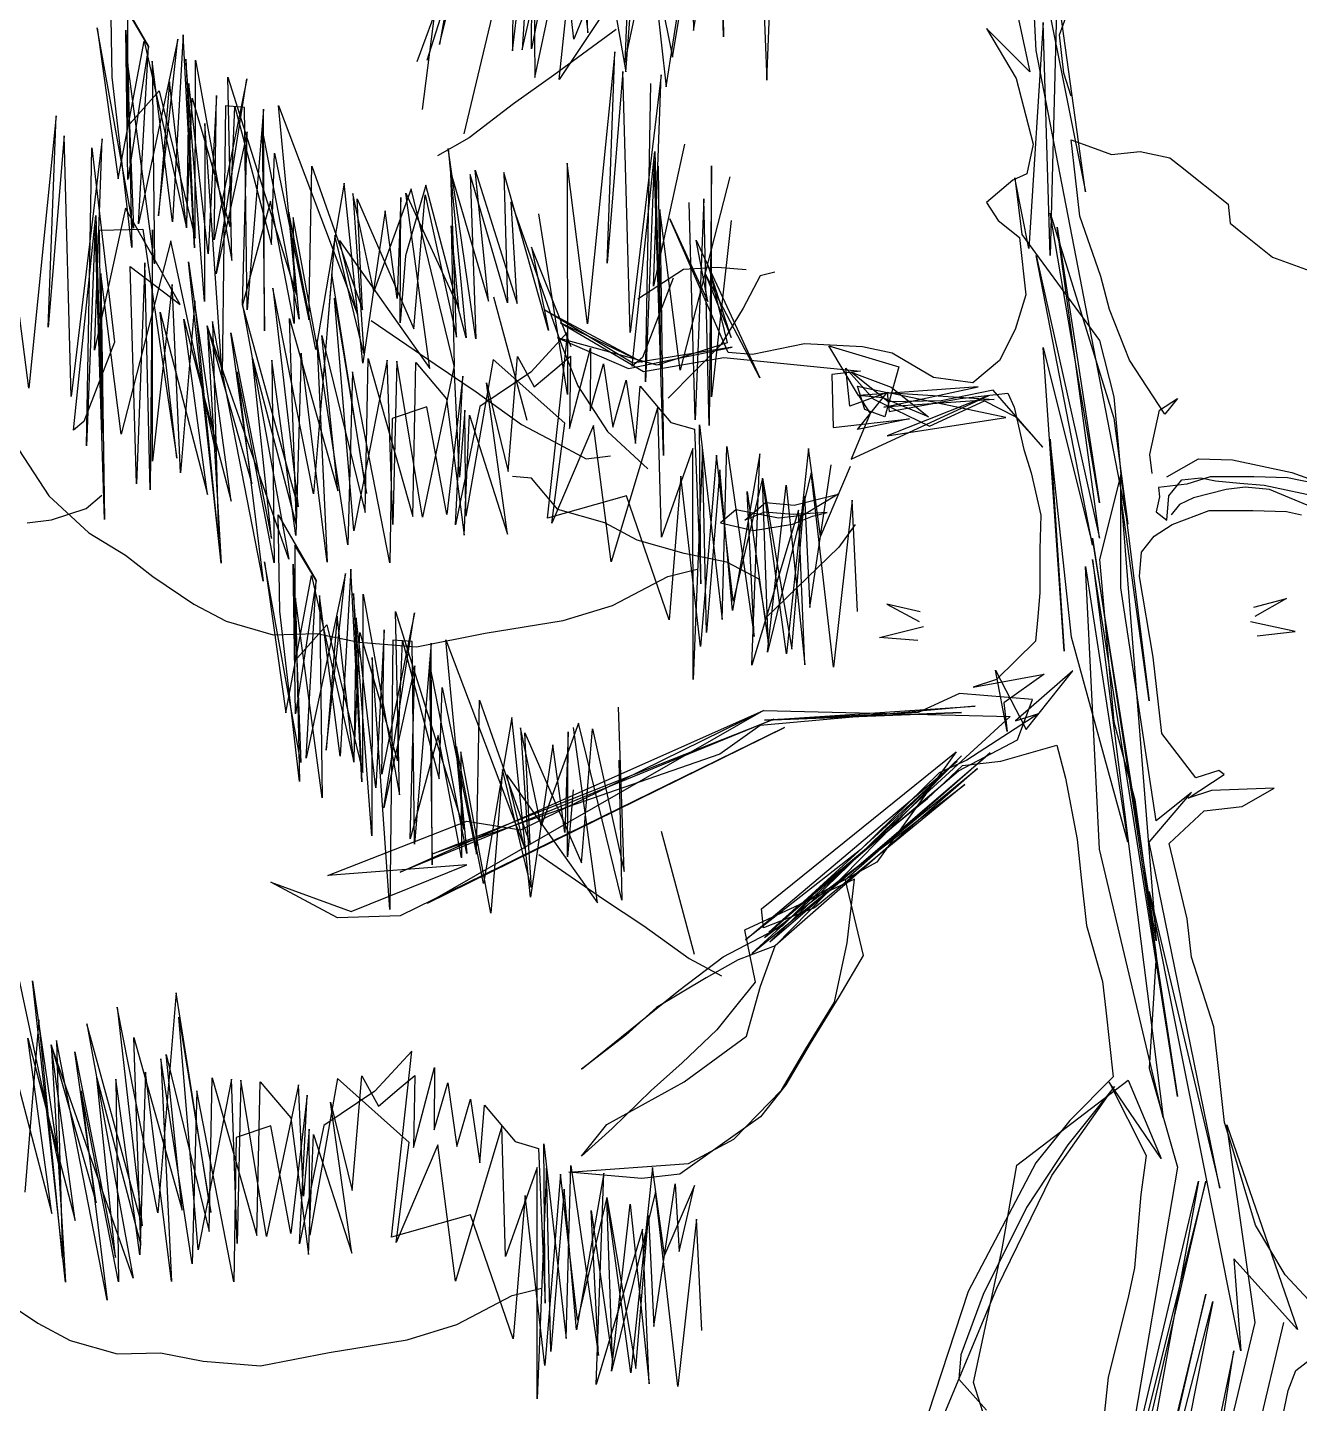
# Model space of a CAD drawing. Header units: metres. Extents: x -4.7 to 4.7, y 0 to 14.7.
# Drawn here: x -2.939 to 0.565, y 6.849 to 10.638 of the extents above; entities that cross this region are included whole.
import ezdxf

# ---------------------------------------------------------------- set-up
doc = ezdxf.new("R2010")
doc.units = ezdxf.units.M
doc.header["$LTSCALE"] = 0.2

msp = doc.modelspace()

# ---------------------------------------------------------------- linework, layer by layer
for p, q in [((-1.0223, 10.6121), (-1.0374, 11.2222)), ((-0.9323, 11.2341), (-0.9026, 10.4925)), ((-0.9026, 10.4925), (-0.8739, 11.1874)), ((-1.0315, 11.1697), (-1.0223, 10.6121)), ((-1.6032, 10.5732), (-1.5423, 11.0989)), ((-1.5423, 11.0989), (-1.5769, 10.5762)), ((-1.8046, 10.5905), (-1.694, 11.0286)), ((-1.5507, 10.5792), (-1.5481, 11.0317)), ((-0.2892, 11.0347), (-0.1779, 10.5152)), ((-1.6006, 11.0258), (-1.6032, 10.5732)), ((-1.5769, 10.5762), (-1.478, 10.9997)), ((-1.5418, 10.5004), (-1.4371, 10.991)), ((-1.2908, 10.5153), (-1.2533, 11.0117)), ((-1.2533, 11.0117), (-1.1624, 10.5564)), ((-1.4751, 10.9734), (-1.5507, 10.5792)), ((-1.4339, 10.6056), (-1.4751, 10.9734)), ((-1.4747, 10.4946), (-1.4225, 10.9793)), ((-1.2883, 10.9679), (-1.4339, 10.6056)), ((-1.396, 10.6232), (-1.4079, 10.9677)), ((-1.2766, 10.9825), (-1.2938, 10.5416)), ((-1.1041, 10.6295), (-1.0489, 10.9682)), ((-0.1609, 10.574), (-0.1804, 10.9632)), ((-0.1804, 10.9632), (-0.0246, 10.1848)), ((-1.7115, 10.9468), (-1.8396, 10.5466)), ((-1.3641, 10.9327), (-1.2908, 10.5153)), ((-1.1799, 10.4746), (-1.1102, 10.9214)), ((-1.1624, 10.5564), (-1.0985, 10.936)), ((-1.1102, 10.9214), (-1.1041, 10.6295)), ((-1.8512, 10.4123), (-1.7874, 10.9116)), ((-1.5451, 10.8857), (-1.5418, 10.5004)), ((-1.2356, 10.8541), (-1.4747, 10.4946)), ((-1.2938, 10.5416), (-1.224, 10.8687)), ((-1.224, 10.8687), (-1.1799, 10.4746)), ((-1.8659, 10.5437), (-1.7639, 10.8212)), ((-1.7639, 10.8212), (-1.8046, 10.5905)), ((-1.4166, 10.8071), (-1.396, 10.6232)), ((-2.7105, 10.7667), (-2.6061, 10.5856)), ((-2.7059, 10.5011), (-2.7105, 10.7667)), ((-0.1025, 10.7491), (-0.1219, 10.0097)), ((-0.0246, 10.1848), (-0.1025, 10.7491)), ((-1.6558, 10.687), (-1.7373, 10.3453)), ((-2.6643, 10.6833), (-2.6642, 10.3649)), ((-2.6061, 10.5856), (-2.6643, 10.6833)), ((-0.1414, 10.6518), (-0.1804, 10.0291)), ((-0.1219, 10.0097), (-0.1414, 10.6518)), ((-0.0962, 10.6175), (-0.0758, 10.673)), ((-2.6476, 10.085), (-2.7477, 10.6372)), ((-2.7477, 10.6372), (-2.6893, 10.2211)), ((-2.6687, 10.6306), (-2.6476, 10.085)), ((-2.663, 10.2189), (-2.6687, 10.6306)), ((-2.5106, 10.6174), (-2.54, 10.1025)), ((-2.4796, 10.0312), (-2.5106, 10.6174)), ((-1.3172, 10.6321), (-1.4893, 10.5063)), ((-0.1779, 10.5152), (-0.2977, 10.6347)), ((-0.2977, 10.6347), (-0.2158, 10.4976)), ((-0.0845, 10.5124), (-0.0962, 10.6175)), ((-2.6893, 10.2211), (-2.6182, 10.5998)), ((-2.6061, 10.5856), (-2.663, 10.2189)), ((-2.5249, 10.6053), (-2.6333, 10.0971)), ((-2.6333, 10.0971), (-2.6061, 10.5856)), ((-2.6182, 10.5998), (-2.5016, 10.0861)), ((-2.5784, 10.119), (-2.5249, 10.6053)), ((0.0923, 9.2702), (-0.1609, 10.574)), ((-2.6632, 10.5373), (-2.6519, 10.0323)), ((-2.5893, 9.9873), (-2.6632, 10.5373)), ((-2.5962, 10.5449), (-2.5893, 9.9873)), ((-2.54, 10.1025), (-2.5962, 10.5449)), ((-2.5029, 10.5504), (-2.4796, 10.0312)), ((-2.4521, 9.883), (-2.5029, 10.5504)), ((-2.4774, 10.0575), (-2.4766, 10.5482)), ((-2.4766, 10.5482), (-2.3764, 9.996)), ((-1.3208, 10.571), (-1.3962, 9.8213)), ((-1.3425, 9.9892), (-1.3208, 10.571)), ((-2.6519, 10.0323), (-2.7059, 10.5011)), ((-2.335, 10.4966), (-2.4247, 10.0531)), ((-2.4192, 9.9598), (-2.335, 10.4966)), ((-2.3876, 10.501), (-2.1986, 9.9016)), ((-2.3764, 9.996), (-2.3876, 10.501)), ((-1.4893, 10.5063), (-1.6002, 10.4273)), ((-1.2988, 10.5161), (-1.3425, 9.9892)), ((-1.2787, 9.7982), (-1.2988, 10.5161)), ((-1.1935, 10.5073), (-1.2787, 9.7982)), ((-1.2151, 9.9255), (-1.1935, 10.5073)), ((-0.2158, 10.4976), (-0.169, 10.3166)), ((-0.064, 10.4482), (-0.0845, 10.5124)), ((-2.6642, 10.3649), (-2.5764, 10.4637)), ((-2.5479, 10.4878), (-2.5784, 10.119)), ((-2.5764, 10.4637), (-2.4774, 10.0575)), ((-2.5016, 10.0861), (-2.5479, 10.4878)), ((-2.4952, 10.4834), (-2.5016, 10.0861)), ((-2.4412, 10.0147), (-2.4952, 10.4834)), ((-1.2369, 9.662), (-1.222, 10.4831)), ((-2.5016, 10.0861), (-2.4853, 10.4428)), ((-2.4853, 10.4428), (-2.382, 10.0893)), ((-2.4183, 10.4505), (-2.4412, 10.0147)), ((-2.4247, 10.0531), (-2.4183, 10.4505)), ((-2.3942, 10.4219), (-2.4026, 9.6799)), ((-2.3415, 10.4175), (-2.3942, 10.4219)), ((-2.2482, 10.423), (-2.0306, 9.8477)), ((-2.1986, 9.9016), (-2.2482, 10.423)), ((-1.6002, 10.4273), (-1.7227, 10.3337)), ((-2.8607, 10.3946), (-2.936, 9.6449)), ((-2.8823, 9.8128), (-2.8607, 10.3946)), ((-2.382, 10.0893), (-2.3678, 10.4197)), ((-2.3678, 10.4197), (-2.2667, 10.0399)), ((-2.3346, 9.8599), (-2.3415, 10.4175)), ((-2.2888, 10.4131), (-2.3346, 9.8599)), ((-2.2863, 9.8028), (-2.2888, 10.4131)), ((-2.4512, 10.3737), (-2.4521, 9.883)), ((-2.4026, 9.6799), (-2.4512, 10.3737)), ((-2.3338, 10.3506), (-2.4192, 9.9598)), ((-2.3467, 9.8742), (-2.3338, 10.3506)), ((-2.2932, 10.3604), (-2.2863, 9.8028)), ((-2.1908, 9.8346), (-2.2932, 10.3604)), ((-2.8387, 10.3397), (-2.8823, 9.8128)), ((-2.8186, 9.6218), (-2.8387, 10.3397)), ((-2.7333, 10.3309), (-2.8186, 9.6218)), ((-2.7768, 9.4857), (-2.7618, 10.3068)), ((-2.7618, 10.3068), (-2.7001, 9.7711)), ((-2.755, 9.7491), (-2.7333, 10.3309)), ((-1.7227, 10.3337), (-1.8102, 10.2839)), ((-1.1297, 10.3163), (-1.2151, 9.9255)), ((-0.169, 10.3166), (-0.1864, 10.2349)), ((-0.0521, 10.2234), (-0.0639, 10.3285)), ((-0.0639, 10.3285), (-0.0084, 10.3081)), ((-0.0084, 10.3081), (0.0471, 10.2878)), ((-2.2667, 10.0399), (-2.2591, 10.2913)), ((-2.2591, 10.2913), (-2.1645, 9.8324)), ((-1.7806, 10.3043), (-1.7309, 9.7829)), ((-1.7046, 9.7807), (-1.7806, 10.3043)), ((-1.2732, 9.7049), (-1.2109, 10.2965)), ((-1.2131, 10.2702), (-1.2369, 9.662)), ((-1.1875, 9.459), (-1.2131, 10.2702)), ((-1.2109, 10.2965), (-1.1942, 9.6983)), ((0.0471, 10.2878), (0.1259, 10.2966)), ((0.1259, 10.2966), (0.2076, 10.2792)), ((0.2076, 10.2792), (0.2368, 10.2559)), ((-2.1645, 9.8324), (-2.1559, 10.2561)), ((-2.1559, 10.2561), (-2.0163, 9.8598)), ((-1.7573, 9.7851), (-1.7729, 10.2374)), ((-1.7729, 10.2374), (-1.6695, 9.8839)), ((-1.7202, 10.233), (-1.7046, 9.7807)), ((-1.6168, 9.8795), (-1.7202, 10.233)), ((-1.7059, 10.245), (-1.5905, 9.8773)), ((-1.6695, 9.8839), (-1.7059, 10.245)), ((-1.6269, 10.2384), (-1.6168, 9.8795)), ((-1.5037, 9.8037), (-1.6269, 10.2384)), ((-1.4524, 10.2637), (-1.4521, 9.627)), ((-1.3962, 9.8213), (-1.4524, 10.2637)), ((-1.1942, 9.6983), (-1.201, 10.2559)), ((-1.055, 10.257), (-1.0613, 9.5413)), ((-1.0547, 9.6203), (-1.055, 10.257)), ((-0.1864, 10.2349), (-0.2244, 10.2173)), ((0.2368, 10.2559), (0.3683, 10.151)), ((-2.067, 10.2089), (-2.1447, 9.7512)), ((-2.0152, 9.7138), (-2.067, 10.2089)), ((-1.8826, 10.1935), (-1.9856, 9.9103)), ((-1.842, 10.2034), (-1.8979, 10.0091)), ((-1.7638, 9.7061), (-1.8826, 10.1935)), ((-1.7309, 9.7829), (-1.842, 10.2034)), ((-1.0045, 10.2262), (-1.1415, 9.6939)), ((-0.2244, 10.2173), (-0.2973, 10.1559)), ((-0.1804, 10.0291), (-0.2193, 10.2237)), ((-0.2193, 10.2237), (-0.1998, 10.068)), ((-0.0404, 10.1183), (-0.0521, 10.2234)), ((-2.27, 10.1596), (-2.3467, 9.8742)), ((-2.2051, 9.8225), (-2.27, 10.1596)), ((-2.0428, 10.1804), (-2.013, 9.7402)), ((-1.9856, 9.9103), (-2.0428, 10.1804)), ((-2.0163, 9.8598), (-2.0308, 10.1661)), ((-2.0308, 10.1661), (-1.8747, 9.8082)), ((-1.9111, 10.1694), (-1.9209, 9.8916)), ((-1.9131, 9.8247), (-1.9111, 10.1694)), ((-1.8969, 10.1814), (-1.7507, 9.8641)), ((-1.8308, 9.6984), (-1.8969, 10.1814)), ((-1.8747, 9.8082), (-1.8442, 10.177)), ((-1.8442, 10.177), (-1.7573, 9.7851)), ((-1.6071, 10.1572), (-1.4675, 9.7609)), ((-1.5905, 9.8773), (-1.6071, 10.1572)), ((-1.0997, 9.5577), (-1.1164, 10.156)), ((-1.0758, 10.1659), (-1.0997, 9.5577)), ((-1.0613, 9.5413), (-1.0758, 10.1659)), ((-0.2973, 10.1559), (-0.2651, 10.1063)), ((-2.813, 9.5285), (-2.7508, 10.1201)), ((-2.6695, 10.1399), (-2.755, 9.7491)), ((-2.7508, 10.1201), (-2.734, 9.5219)), ((-2.519, 9.8753), (-2.6695, 10.1399)), ((-2.2195, 10.1288), (-2.1908, 9.8346)), ((-2.1447, 9.7512), (-2.2195, 10.1288)), ((-1.9539, 10.1331), (-2.0152, 9.7138)), ((-1.9209, 9.8916), (-1.9539, 10.1331)), ((-1.4521, 9.627), (-1.5302, 10.1243)), ((-1.1415, 9.6939), (-1.1977, 10.1363)), ((-1.1977, 10.1363), (-1.1875, 9.459)), ((0.0144, 9.3286), (-0.1219, 10.1264)), ((-0.1219, 10.1264), (0.0533, 9.5621)), ((0.0181, 9.952), (-0.0404, 10.1183)), ((0.3683, 10.151), (0.3741, 10.0985)), ((-2.936, 9.6449), (-2.9922, 10.0873)), ((-2.7529, 10.0938), (-2.7768, 9.4857)), ((-2.7273, 9.2826), (-2.7529, 10.0938)), ((-2.7409, 10.0795), (-2.6212, 10.0828)), ((-2.734, 9.5219), (-2.7409, 10.0795)), ((-2.6212, 10.0828), (-2.5276, 9.4516)), ((-2.5949, 10.0806), (-2.6011, 9.3649)), ((-2.5946, 9.4439), (-2.5949, 10.0806)), ((-2.1249, 9.6699), (-2.2074, 10.1145)), ((-2.2074, 10.1145), (-2.2051, 9.8225)), ((-1.7717, 10.0914), (-1.7638, 9.7061)), ((-1.7507, 9.8641), (-1.7717, 10.0914)), ((-1.0092, 9.7432), (-1.1701, 10.1108)), ((-1.1701, 10.1108), (-1.0648, 9.8832)), ((-1.0012, 10.1066), (-1.0547, 9.6203)), ((-0.2651, 10.1063), (-0.2067, 10.0597)), ((0.0144, 9.2313), (-0.1025, 10.0875)), ((-0.1025, 10.0875), (0.0144, 9.3286)), ((0.3741, 10.0985), (0.4033, 10.0752)), ((-2.5444, 10.0498), (-2.6813, 9.5175)), ((-2.4201, 9.4691), (-2.5444, 10.0498)), ((-2.0922, 10.0651), (-2.1249, 9.6699)), ((-2.013, 9.7402), (-2.0922, 10.0651)), ((-2.0306, 9.8477), (-2.0801, 10.0508)), ((-2.0801, 10.0508), (-1.8308, 9.6984)), ((-1.0648, 9.8832), (-1.097, 10.0525)), ((-1.097, 10.0525), (-0.9216, 9.6732)), ((-0.2067, 10.0597), (-0.1891, 9.902)), ((-0.1998, 10.068), (0.0144, 9.7762)), ((0.4033, 10.0752), (0.491, 10.0052)), ((-1.8979, 10.0091), (-1.9131, 9.8247)), ((-1.4411, 9.7587), (-1.551, 10.0332)), ((-1.551, 10.0332), (-1.5037, 9.8037)), ((-0.0051, 9.2119), (-0.1609, 10.0097)), ((-0.1609, 10.0097), (0.0144, 9.2313)), ((0.491, 10.0052), (0.6019, 9.9645)), ((-2.6395, 9.3813), (-2.6563, 9.9796)), ((-2.6563, 9.9796), (-2.519, 9.8753)), ((-2.6157, 9.9895), (-2.6395, 9.3813)), ((-2.6011, 9.3649), (-2.6157, 9.9895)), ((-2.4056, 9.1628), (-2.4961, 9.9928)), ((-2.4961, 9.9928), (-2.4201, 9.4691)), ((-1.1317, 9.9716), (-1.2579, 9.8893)), ((-1.0384, 9.977), (-1.1317, 9.9716)), ((-1.0005, 9.7841), (-1.0619, 9.9767)), ((-1.0619, 9.9767), (-1.0122, 9.7694)), ((-0.9594, 9.9704), (-1.0384, 9.977)), ((-2.7375, 9.9599), (-2.7273, 9.2826)), ((-2.6813, 9.5175), (-2.7375, 9.9599)), ((-2.541, 9.9302), (-2.5946, 9.4439)), ((-2.5177, 9.411), (-2.541, 9.9302)), ((-2.1009, 9.9597), (-2.1511, 9.3538)), ((-2.0051, 9.3549), (-2.1009, 9.9597)), ((-1.1603, 9.9474), (-1.2447, 9.729)), ((-0.9216, 9.6732), (-1.0736, 9.962)), ((-1.0736, 9.962), (-1.0005, 9.7841)), ((-0.921, 9.954), (-0.9681, 9.8651)), ((-0.8804, 9.9638), (-0.921, 9.954)), ((0.0415, 9.8615), (0.0181, 9.952)), ((-2.1511, 9.3538), (-2.2633, 9.9202)), ((-2.2633, 9.9202), (-2.1939, 9.3176)), ((-2.0402, 9.2517), (-2.0932, 9.8928)), ((-2.0932, 9.8928), (-2.0051, 9.3549)), ((-1.6552, 9.896), (-1.564, 9.5567)), ((-0.1891, 9.902), (-0.2182, 9.8057)), ((-2.5276, 9.4516), (-2.5739, 9.8534)), ((-2.5739, 9.8534), (-2.4431, 9.3517)), ((-2.4784, 9.8852), (-2.5177, 9.411)), ((-2.4134, 9.2298), (-2.4784, 9.8852)), ((-2.1939, 9.3176), (-2.3467, 9.8742)), ((-2.3467, 9.8742), (-2.2191, 9.1738)), ((-1.2719, 9.7136), (-1.5143, 9.8592)), ((-1.5143, 9.8592), (-1.2456, 9.7165)), ((-0.9681, 9.8651), (-1.0295, 9.7641)), ((0.0971, 9.7215), (0.0415, 9.8615)), ((-2.4431, 9.3517), (-2.5091, 9.8347)), ((-2.5091, 9.8347), (-2.3783, 9.333)), ((-2.4444, 9.816), (-2.4056, 9.1628)), ((-2.3783, 9.333), (-2.4444, 9.816)), ((-2.4444, 9.816), (-2.3212, 9.3813)), ((-2.2191, 9.1738), (-2.4444, 9.816)), ((-2.4301, 9.8281), (-2.4134, 9.2298)), ((-2.2904, 9.1134), (-2.4301, 9.8281)), ((-2.1982, 9.2649), (-2.2172, 9.8368)), ((-2.2172, 9.8368), (-2.0841, 9.3615)), ((-1.9922, 9.8313), (-1.8165, 9.7105)), ((-1.2456, 9.7165), (-1.4705, 9.8242)), ((-1.4705, 9.8242), (-1.2427, 9.6903)), ((-2.3212, 9.3813), (-2.3796, 9.7973)), ((-2.3796, 9.7973), (-2.2674, 9.2309)), ((-2.0566, 9.2133), (-2.1425, 9.7775)), ((-2.1425, 9.7775), (-2.1137, 9.165)), ((-2.0841, 9.3615), (-2.1283, 9.7896)), ((-2.1283, 9.7896), (-2.0095, 9.3022)), ((-1.451, 9.7993), (-1.5531, 9.6885)), ((-1.5068, 9.2867), (-1.451, 9.7993)), ((-1.2048, 9.7078), (-1.4792, 9.7833)), ((-1.4792, 9.7833), (-1.2836, 9.699)), ((-0.2182, 9.8057), (-0.2619, 9.7209)), ((0.0144, 9.7762), (0.0533, 9.6205)), ((-2.7001, 9.7711), (-2.7845, 9.5526)), ((-2.1853, 9.7413), (-2.2004, 9.2385)), ((-2.1137, 9.165), (-2.1853, 9.7413)), ((-1.4675, 9.7609), (-1.4235, 9.6511)), ((-1.4465, 9.5337), (-1.3885, 9.7543)), ((-1.3885, 9.7543), (-1.3895, 9.5819)), ((-1.2836, 9.699), (-0.9976, 9.7578)), ((-0.9976, 9.7578), (-1.2719, 9.7136)), ((-1.0122, 9.7694), (-1.2048, 9.7078)), ((-1.0295, 9.7641), (-1.1744, 9.617)), ((-0.9421, 9.7374), (-1.0092, 9.7432)), ((-0.7991, 9.7668), (-0.9421, 9.7374)), ((-0.6385, 9.7583), (-0.7991, 9.7668)), ((-0.6501, 9.624), (-0.7319, 9.7611)), ((-0.7319, 9.7611), (-0.5392, 9.703)), ((-0.5568, 9.7409), (-0.6385, 9.7583)), ((-0.4429, 9.6739), (-0.5568, 9.7409)), ((-0.083, 8.92), (-0.1414, 9.7567)), ((-0.1414, 9.7567), (-0.0051, 9.2119)), ((-2.3192, 9.726), (-2.1982, 9.2649)), ((-2.2674, 9.2309), (-2.3192, 9.726)), ((-2.2004, 9.2385), (-2.2665, 9.7216)), ((-2.2665, 9.7216), (-2.2597, 9.1639)), ((-1.9482, 9.7215), (-2.0402, 9.2517)), ((-2.0095, 9.3022), (-2.0009, 9.7259)), ((-2.0009, 9.7259), (-1.8778, 9.2912)), ((-1.9326, 9.2692), (-1.9482, 9.7215)), ((-1.9219, 9.7193), (-1.9326, 9.2692)), ((-1.8514, 9.289), (-1.9219, 9.7193)), ((-1.8778, 9.2912), (-1.8692, 9.7149)), ((-1.8692, 9.7149), (-1.7846, 9.615)), ((-1.7638, 9.7061), (-1.8514, 9.289)), ((-1.8165, 9.7105), (-1.7034, 9.6347)), ((-1.7494, 9.3998), (-1.7638, 9.7061)), ((-1.6563, 9.7236), (-1.7318, 9.2922)), ((-1.4586, 9.5479), (-1.6563, 9.7236)), ((-1.6155, 9.4151), (-1.5893, 9.7313)), ((-1.5893, 9.7313), (-1.5432, 9.6478)), ((-1.4861, 9.6961), (-1.4433, 9.7323)), ((-1.4433, 9.7323), (-1.4465, 9.5337)), ((-1.3895, 9.5819), (-1.3522, 9.7115)), ((-1.3522, 9.7115), (-1.3269, 9.5369)), ((-1.2447, 9.729), (-1.2732, 9.7049)), ((-1.2427, 9.6903), (-1.0209, 9.7286)), ((-1.0209, 9.7286), (-0.6443, 9.6912)), ((-0.5392, 9.703), (-0.5771, 9.5657)), ((-0.2619, 9.7209), (-0.3349, 9.6595)), ((0.1936, 9.5727), (0.0971, 9.7215)), ((-2.2597, 9.1639), (-2.362, 9.6897)), ((-2.362, 9.6897), (-2.2904, 9.1134)), ((-2.0437, 9.6897), (-2.0566, 9.2133)), ((-1.9414, 9.1638), (-2.0437, 9.6897)), ((-1.7397, 9.6775), (-1.7845, 9.2966)), ((-1.7603, 9.2681), (-1.7397, 9.6775)), ((-1.5531, 9.6885), (-1.6935, 9.5941)), ((-1.5432, 9.6478), (-1.4861, 9.6961)), ((-1.3269, 9.5369), (-1.2896, 9.6664)), ((-1.2896, 9.6664), (-1.2643, 9.4919)), ((-0.6443, 9.6912), (-0.7231, 9.6823)), ((-0.7231, 9.6823), (-0.7201, 9.5363)), ((-0.6734, 9.5948), (-0.6852, 9.6999)), ((-0.6852, 9.6999), (-0.6092, 9.6153)), ((-0.5683, 9.6066), (-0.6706, 9.6882)), ((-0.6706, 9.6882), (-0.5596, 9.6475)), ((-0.3349, 9.6595), (-0.4429, 9.6739)), ((-1.7034, 9.6347), (-1.5782, 9.5447)), ((-1.6749, 9.6589), (-1.6155, 9.4151)), ((-1.6165, 9.2428), (-1.6749, 9.6589)), ((-1.4235, 9.6511), (-1.3411, 9.5249)), ((-1.2643, 9.4919), (-1.2512, 9.65)), ((-1.2512, 9.65), (-1.1666, 9.5501)), ((-0.5713, 9.6329), (-0.6734, 9.5948)), ((-0.6704, 9.4488), (-0.291, 9.6245)), ((-0.6325, 9.5861), (-0.653, 9.6503)), ((-0.653, 9.6503), (-0.5713, 9.6329)), ((-0.6529, 9.5306), (-0.5713, 9.6329)), ((-0.3202, 9.6478), (-0.6501, 9.624)), ((-0.58, 9.592), (-0.3202, 9.6478)), ((-0.2443, 9.5633), (-0.5713, 9.6329)), ((-0.5713, 9.6329), (-0.2764, 9.6129)), ((-0.5713, 9.6329), (-0.5654, 9.5803)), ((-0.291, 9.6245), (-0.5712, 9.5132)), ((-0.5596, 9.6475), (-0.4574, 9.5659)), ((-0.2794, 9.6391), (-0.4224, 9.6097)), ((-0.3698, 9.6157), (-0.2385, 9.6304)), ((-0.1421, 9.4817), (-0.2794, 9.6391)), ((-0.2385, 9.6304), (-0.221, 9.5925)), ((-1.8395, 9.593), (-1.935, 9.5612)), ((-1.7845, 9.2966), (-1.8395, 9.593)), ((-1.7846, 9.615), (-1.7361, 9.2395)), ((-1.6935, 9.5941), (-1.7603, 9.2681)), ((-1.2029, 9.5929), (-1.3311, 9.1659)), ((-1.1928, 9.2339), (-1.2029, 9.5929)), ((-0.5829, 9.6183), (-0.6501, 9.624)), ((-0.6501, 9.624), (-0.6179, 9.5744)), ((-0.6092, 9.6153), (-0.4544, 9.5396)), ((-0.4574, 9.5659), (-0.5829, 9.6183)), ((-0.2764, 9.6129), (-0.58, 9.592)), ((-0.4224, 9.6097), (-0.5683, 9.6066)), ((-0.5654, 9.5803), (-0.3698, 9.6157)), ((-0.4544, 9.5396), (-0.3027, 9.6099)), ((-0.3027, 9.6099), (-0.218, 9.5662)), ((-0.221, 9.5925), (-0.1946, 9.4758)), ((0.0533, 9.6205), (0.0728, 9.4064)), ((0.179, 9.5844), (0.2286, 9.6165)), ((0.2286, 9.6165), (0.1936, 9.5727)), ((-2.7845, 9.5526), (-2.813, 9.5285)), ((-1.935, 9.5612), (-1.9414, 9.1638)), ((-1.7341, 9.5842), (-1.7494, 9.3998)), ((-1.7361, 9.2395), (-1.722, 9.5699)), ((-1.7318, 9.2922), (-1.7341, 9.5842)), ((-1.722, 9.5699), (-1.6165, 9.2428)), ((-1.1666, 9.5501), (-1.1019, 9.5314)), ((-0.7201, 9.5363), (-0.5099, 9.56)), ((-0.6179, 9.5744), (-0.6704, 9.4488)), ((-0.5099, 9.56), (-0.6529, 9.5306)), ((-0.5771, 9.5657), (-0.6325, 9.5861)), ((-0.5712, 9.5132), (-0.2443, 9.5633)), ((-0.218, 9.5662), (-0.1421, 9.4817)), ((0.0533, 9.5621), (0.0923, 9.2702)), ((0.1528, 9.4617), (0.179, 9.5844)), ((-1.5782, 9.5447), (-1.4893, 9.4974)), ((-1.4947, 9.2724), (-1.4586, 9.5479)), ((-1.3796, 9.5413), (-1.4947, 9.2724)), ((-1.3311, 9.1659), (-1.3796, 9.5413)), ((-1.3411, 9.5249), (-1.2302, 9.4227)), ((-1.1019, 9.5314), (-1.0841, 9.1055)), ((-1.0876, 9.5435), (-1.0259, 9.0077)), ((-1.0841, 9.1055), (-1.0876, 9.5435)), ((-2.9634, 9.4747), (-2.881, 9.3485)), ((-1.4893, 9.4974), (-1.4004, 9.4502)), ((-1.1062, 9.4787), (-1.1928, 9.2339)), ((-1.1059, 8.842), (-1.1062, 9.4787)), ((-1.0799, 9.4765), (-1.1059, 8.842)), ((-1.0687, 8.9715), (-1.0799, 9.4765)), ((-1.0259, 9.0077), (-1.0129, 9.4842)), ((-1.0129, 9.4842), (-0.937, 8.9605)), ((-0.7879, 9.4786), (-0.848, 8.9133)), ((-0.7549, 9.2371), (-0.7879, 9.4786)), ((-0.1946, 9.4758), (-0.1741, 9.4116)), ((-0.0635, 8.9589), (-0.1219, 9.5037)), ((-0.1219, 9.5037), (-0.083, 8.92)), ((-1.4004, 9.4502), (-1.3334, 9.4579)), ((-1.0415, 9.46), (-1.0851, 8.9331)), ((-0.9952, 9.0582), (-1.0415, 9.46)), ((-0.9218, 9.4633), (-0.9974, 9.0319)), ((-0.9435, 8.8815), (-0.9218, 9.4633)), ((0.1587, 9.4092), (0.1528, 9.4617)), ((0.1995, 9.4005), (0.2871, 9.4502)), ((0.2871, 9.4502), (0.3805, 9.4474)), ((0.3805, 9.4474), (0.544, 9.4126)), ((-1.5507, 9.3965), (-1.6034, 9.4009)), ((-1.1391, 9.4019), (-1.1719, 9.0067)), ((-1.0851, 8.9331), (-1.1391, 9.4019)), ((-1.0316, 9.4194), (-1.0687, 8.9715)), ((-0.9974, 9.0319), (-1.0316, 9.4194)), ((-0.7802, 9.4117), (-0.9007, 8.9177)), ((-0.7844, 9.0406), (-0.7253, 9.4336)), ((-0.7185, 8.8759), (-0.7802, 9.4117)), ((-0.6727, 9.4292), (-0.7549, 9.2371)), ((-0.1741, 9.4116), (-0.1478, 9.2948)), ((0.0728, 9.4064), (0.0144, 9.1729)), ((0.0728, 9.0951), (0.0728, 9.4064)), ((0.0728, 9.4064), (0.1507, 8.7838)), ((0.2404, 9.3918), (0.2929, 9.3977)), ((0.3192, 9.4006), (0.255, 9.3801)), ((0.2929, 9.3977), (0.3338, 9.389)), ((0.4389, 9.4008), (0.3192, 9.4006)), ((0.5323, 9.398), (0.4389, 9.4008)), ((0.6549, 9.3719), (0.5323, 9.398)), ((0.544, 9.4126), (0.6549, 9.3719)), ((-1.4782, 9.3108), (-1.5507, 9.3965)), ((-0.9141, 9.3963), (-0.9952, 9.0582)), ((-0.937, 8.9605), (-0.9569, 9.3601)), ((-0.9569, 9.3601), (-0.8985, 8.944)), ((-0.8985, 8.944), (-0.9141, 9.3963)), ((-0.9141, 9.3963), (-0.8338, 8.9254)), ((-0.848, 8.9133), (-0.9141, 9.3963)), ((-0.9007, 8.9177), (-0.8494, 9.3776)), ((-0.8494, 9.3776), (-0.7975, 8.8826)), ((0.255, 9.3801), (0.1762, 9.3712)), ((0.1762, 9.3712), (0.1791, 9.345)), ((0.2054, 9.3479), (0.2404, 9.3918)), ((0.363, 9.3657), (0.2726, 9.3422)), ((0.3338, 9.389), (0.401, 9.3832)), ((0.4156, 9.3716), (0.363, 9.3657)), ((0.401, 9.3832), (0.4681, 9.3775)), ((0.4827, 9.3658), (0.4156, 9.3716)), ((0.4681, 9.3775), (0.6316, 9.3427)), ((0.6083, 9.3135), (0.4827, 9.3658)), ((-2.881, 9.3485), (-2.7701, 9.2464)), ((-2.7778, 9.3133), (-2.735, 9.3495)), ((-1.2895, 9.3481), (-1.5068, 9.2867)), ((-1.1719, 9.0067), (-1.2895, 9.3481)), ((-0.9635, 9.2811), (-0.9064, 9.3294)), ((-0.9064, 9.3294), (-0.8274, 9.3228)), ((-0.8338, 8.9254), (-0.7988, 9.3469)), ((-0.8274, 9.3228), (-0.7056, 9.3524)), ((-0.7056, 9.3524), (-0.8032, 9.2942)), ((-0.7988, 9.3469), (-0.7844, 9.0406)), ((-0.6671, 9.3359), (-0.7185, 8.8759)), ((-0.6527, 9.0296), (-0.6671, 9.3359)), ((0.1507, 8.7838), (0.0728, 9.3481)), ((0.0728, 9.3481), (0.1702, 8.1222)), ((0.1791, 9.345), (0.1704, 9.3041)), ((0.1996, 9.2808), (0.2054, 9.3479)), ((0.2346, 9.3246), (0.2113, 9.2954)), ((0.2726, 9.3422), (0.2346, 9.3246)), ((-2.8733, 9.2815), (-2.7778, 9.3133)), ((-2.2488, 9.2956), (-2.1444, 9.1145)), ((-2.2442, 9.03), (-2.2488, 9.2956)), ((-1.3487, 9.2735), (-1.4782, 9.3108)), ((-0.9876, 9.3096), (-1.0304, 9.2734)), ((-0.8702, 9.2865), (-0.9876, 9.3096)), ((-0.9086, 9.303), (-0.9635, 9.2811)), ((-0.8153, 9.3085), (-0.9435, 8.8815)), ((-0.8296, 9.2964), (-0.9086, 9.303)), ((-0.8032, 9.2942), (-0.8702, 9.2865)), ((-0.8317, 9.2701), (-0.7769, 9.292)), ((-0.7363, 9.3019), (-0.8296, 9.2964)), ((-0.7975, 8.8826), (-0.8153, 9.3085)), ((-0.7769, 9.292), (-0.7363, 9.3019)), ((-0.1478, 9.2948), (-0.1506, 9.2014)), ((0.1704, 9.3041), (0.1996, 9.2808)), ((0.2142, 9.2691), (0.3164, 9.3072)), ((0.3164, 9.3072), (0.436, 9.3074)), ((0.436, 9.3074), (0.5295, 9.3046)), ((0.5295, 9.3046), (0.5703, 9.2959)), ((-2.9402, 9.2738), (-2.8733, 9.2815)), ((-2.7701, 9.2464), (-2.6691, 9.1849)), ((-1.2598, 9.2262), (-1.3487, 9.2735)), ((-1.0304, 9.2734), (-0.9393, 9.2525)), ((-0.9393, 9.2525), (-0.8317, 9.2701)), ((-0.6594, 9.2689), (-0.7044, 9.2064)), ((0.1646, 9.2369), (0.2142, 9.2691)), ((-2.2026, 9.2122), (-2.2025, 8.8939)), ((-2.1444, 9.1145), (-2.2026, 9.2122)), ((-1.1302, 9.1889), (-1.2598, 9.2262)), ((0.1702, 8.1222), (-0.0051, 9.2313)), ((-0.0051, 9.2313), (0.2286, 7.6941)), ((0.1296, 9.1931), (0.1646, 9.2369)), ((-2.6691, 9.1849), (-2.5944, 9.1256)), ((-1.0128, 9.1658), (-1.1302, 9.1889)), ((-0.7044, 9.2064), (-0.9062, 9.011)), ((-0.1506, 9.2014), (-0.1505, 9.0817)), ((0.2286, 7.6941), (-0.0051, 9.1729)), ((-0.0051, 9.1729), (0.1896, 7.6357)), ((0.0144, 9.1729), (0.0533, 8.7254)), ((0.1239, 9.1259), (0.1296, 9.1931)), ((-2.286, 9.1661), (-2.2276, 8.7501)), ((-2.1859, 8.6139), (-2.286, 9.1661)), ((-2.207, 9.1595), (-2.1859, 8.6139)), ((-2.2013, 8.7479), (-2.207, 9.1595)), ((-2.0632, 9.1342), (-2.1716, 8.626)), ((-2.1167, 8.6479), (-2.0632, 9.1342)), ((-2.0489, 9.1463), (-2.0783, 8.6315)), ((-2.0179, 8.5601), (-2.0489, 9.1463)), ((-1.1752, 9.1263), (-1.094, 9.1461)), ((-0.9239, 9.1186), (-1.0128, 9.1658)), ((0.0144, 8.3751), (-0.0246, 9.1535)), ((-0.0246, 9.1535), (0.0923, 8.3946)), ((-2.5944, 9.1256), (-2.4813, 9.0498)), ((-2.2276, 8.7501), (-2.1565, 9.1288)), ((-2.1444, 9.1145), (-2.2013, 8.7479)), ((-2.1716, 8.626), (-2.1444, 9.1145)), ((-2.1565, 9.1288), (-2.0399, 8.615)), ((-1.3277, 9.0462), (-1.1752, 9.1263)), ((-0.9062, 9.011), (-0.9239, 9.1186)), ((0.1702, 8.453), (0.0728, 9.0951)), ((0.162, 8.9041), (0.1239, 9.1259)), ((-2.2014, 9.0662), (-2.1902, 8.5612)), ((-2.1276, 8.5162), (-2.2014, 9.0662)), ((-2.1345, 9.0739), (-2.1276, 8.5162)), ((-2.0783, 8.6315), (-2.1345, 9.0739)), ((-1.9904, 8.4119), (-2.0412, 9.0793)), ((-2.0412, 9.0793), (-2.0179, 8.5601)), ((-2.0157, 8.5864), (-2.0149, 9.0771)), ((-2.0149, 9.0771), (-1.9147, 8.5249)), ((-0.1505, 9.0817), (-0.1563, 9.0145)), ((0.4392, 9.0417), (0.5296, 9.0652)), ((0.5296, 9.0652), (0.4421, 9.0154)), ((-2.4813, 9.0498), (-2.3924, 9.0026)), ((-2.1902, 8.5612), (-2.2442, 9.03)), ((-1.8732, 9.0255), (-1.963, 8.582)), ((-1.9575, 8.4887), (-1.8732, 9.0255)), ((-1.9147, 8.5249), (-1.9259, 9.0299)), ((-1.9259, 9.0299), (-1.7368, 8.4305)), ((-1.4638, 9.0046), (-1.3277, 9.0462)), ((-0.4804, 9.0285), (-0.5715, 9.0494)), ((-0.5715, 9.0494), (-0.4826, 9.0021)), ((-2.3924, 9.0026), (-2.2629, 8.9652)), ((-2.2025, 8.8939), (-2.1147, 8.9926)), ((-2.0862, 9.0168), (-2.1167, 8.6479)), ((-2.1147, 8.9926), (-2.0157, 8.5864)), ((-2.0399, 8.615), (-2.0862, 9.0168)), ((-2.0335, 9.0124), (-2.0399, 8.615)), ((-1.9795, 8.5436), (-2.0335, 9.0124)), ((-1.6789, 8.9695), (-1.4638, 9.0046)), ((-0.5923, 8.9582), (-0.4705, 8.9879)), ((-0.1563, 9.0145), (-0.1621, 8.9474)), ((0.5531, 8.9747), (0.4304, 9.0008)), ((-2.2629, 8.9652), (-2.1432, 8.9685)), ((-2.1432, 8.9685), (-2.0258, 8.9454)), ((-2.0399, 8.615), (-2.0236, 8.9718)), ((-2.0258, 8.9454), (-1.8677, 8.9322)), ((-2.0236, 8.9718), (-1.9202, 8.6183)), ((-1.9566, 8.9794), (-1.9795, 8.5436)), ((-1.963, 8.582), (-1.9566, 8.9794)), ((-1.9325, 8.9509), (-1.9409, 8.2088)), ((-1.8798, 8.9465), (-1.9325, 8.9509)), ((-1.9202, 8.6183), (-1.9061, 8.9487)), ((-1.9061, 8.9487), (-1.805, 8.5688)), ((-1.8729, 8.3888), (-1.8798, 8.9465)), ((-1.8677, 8.9322), (-1.6789, 8.9695)), ((-1.7865, 8.9519), (-1.5689, 8.3767)), ((-1.7368, 8.4305), (-1.7865, 8.9519)), ((-0.4869, 8.9494), (-0.5923, 8.9582)), ((-0.1621, 8.9474), (-0.27, 8.8421)), ((0.0923, 8.3946), (-0.0635, 8.9589)), ((0.448, 8.9629), (0.5531, 8.9747)), ((-1.8271, 8.9421), (-1.8729, 8.3888)), ((-1.8246, 8.3317), (-1.8271, 8.9421)), ((-1.9895, 8.9026), (-1.9904, 8.4119)), ((-1.9409, 8.2088), (-1.9895, 8.9026)), ((-1.8721, 8.8795), (-1.9575, 8.4887)), ((-1.885, 8.4031), (-1.8721, 8.8795)), ((-1.8315, 8.8894), (-1.8246, 8.3317)), ((-1.7291, 8.3635), (-1.8315, 8.8894)), ((-0.2407, 8.6991), (-0.2729, 8.8684)), ((-0.2729, 8.8684), (-0.1882, 8.705)), ((0.1855, 8.6939), (0.162, 8.9041)), ((-0.3342, 8.8216), (-0.1387, 8.8569)), ((-0.27, 8.8421), (-0.3342, 8.8216)), ((-0.1387, 8.8569), (-0.2495, 8.7779)), ((-0.0599, 8.8658), (-0.2174, 8.7283)), ((-0.1882, 8.705), (-0.0599, 8.8658)), ((-1.805, 8.5688), (-1.7974, 8.8202)), ((-1.7974, 8.8202), (-1.7028, 8.3613)), ((-0.3721, 8.804), (-0.4859, 8.7513)), ((-0.1707, 8.7868), (-0.3721, 8.804)), ((-1.913, 8.3113), (-0.9121, 8.7565)), ((-0.9121, 8.7565), (-1.8371, 8.2267)), ((-1.7028, 8.3613), (-1.6942, 8.7851)), ((-1.6942, 8.7851), (-1.5546, 8.3887)), ((-1.5803, 8.4285), (-0.9121, 8.7565)), ((-1.2956, 8.314), (-1.3111, 8.7663)), ((-0.3283, 8.7691), (-0.9209, 8.7156)), ((-0.9121, 8.7565), (-0.232, 8.74)), ((-0.9092, 8.7302), (-0.3283, 8.7691)), ((-0.2495, 8.7779), (-0.2407, 8.6991)), ((-0.2115, 8.6758), (-0.1707, 8.7868)), ((-0.8829, 8.7332), (-1.913, 8.3113)), ((-1.8255, 8.361), (-0.8829, 8.7332)), ((-1.6053, 8.7378), (-1.683, 8.2801)), ((-1.5535, 8.2427), (-1.6053, 8.7378)), ((-1.4209, 8.7224), (-1.5239, 8.4392)), ((-1.3021, 8.235), (-1.4209, 8.7224)), ((-0.9209, 8.7156), (-1.0317, 8.6366)), ((-0.232, 8.74), (-0.9437, 8.0879)), ((-0.9092, 8.7302), (-0.3663, 8.7515)), ((-0.3663, 8.7515), (-0.9092, 8.7302)), ((-0.4859, 8.7513), (-0.9092, 8.7302)), ((-0.1532, 8.7489), (-0.3516, 8.6201)), ((-0.2174, 8.7283), (-0.1532, 8.7489)), ((0.0533, 8.7254), (0.1117, 8.5113)), ((-0.8537, 8.7099), (-1.9129, 8.1916)), ((-1.8083, 8.6885), (-1.885, 8.4031)), ((-1.8371, 8.2267), (-0.8537, 8.7099)), ((-1.7434, 8.3515), (-1.8083, 8.6885)), ((-1.5811, 8.7093), (-1.5513, 8.2691)), ((-1.5239, 8.4392), (-1.5811, 8.7093)), ((-1.5546, 8.3887), (-1.569, 8.695)), ((-1.569, 8.695), (-1.413, 8.3371)), ((-1.4494, 8.6983), (-1.4591, 8.4206)), ((-1.4514, 8.3536), (-1.4494, 8.6983)), ((-1.3691, 8.2273), (-1.4351, 8.7104)), ((-1.413, 8.3371), (-1.3825, 8.706)), ((-1.3825, 8.706), (-1.2956, 8.314)), ((0.279, 8.5714), (0.1855, 8.6939)), ((-1.7578, 8.6577), (-1.7291, 8.3635)), ((-1.683, 8.2801), (-1.7578, 8.6577)), ((-1.6632, 8.1989), (-1.7457, 8.6435)), ((-1.7457, 8.6435), (-1.7434, 8.3515)), ((-1.4922, 8.6621), (-1.5535, 8.2427)), ((-1.4591, 8.4206), (-1.4922, 8.6621)), ((-0.9175, 8.2105), (-0.3808, 8.6434)), ((-0.8941, 8.1201), (-0.2874, 8.6407)), ((-0.2874, 8.6407), (-0.687, 8.2897)), ((-0.3808, 8.6434), (-0.5995, 8.3395)), ((-0.3749, 8.5909), (-0.2115, 8.6758)), ((-0.2582, 8.6173), (-0.1035, 8.6614)), ((-0.1035, 8.6614), (-0.0801, 8.5709)), ((-1.0317, 8.6366), (-1.8255, 8.361)), ((-1.31, 8.6203), (-1.3021, 8.235)), ((-0.9613, 8.1258), (-0.3778, 8.6172)), ((-0.3778, 8.6172), (-0.9087, 8.1317)), ((-0.3662, 8.6318), (-0.8941, 8.1201)), ((-0.8795, 8.1084), (-0.3662, 8.6318)), ((-0.4595, 8.5149), (-0.3632, 8.6055)), ((-0.3516, 8.6201), (-0.4274, 8.585)), ((-0.3632, 8.6055), (-0.2582, 8.6173)), ((-1.6305, 8.594), (-1.6632, 8.1989)), ((-1.5513, 8.2691), (-1.6305, 8.594)), ((-1.6184, 8.5798), (-1.3691, 8.2273)), ((-1.5689, 8.3767), (-1.6184, 8.5798)), ((-0.9437, 8.0879), (-0.3224, 8.5968)), ((-0.8971, 8.1463), (-0.3749, 8.5909)), ((-0.3224, 8.5968), (-0.8795, 8.1084)), ((-0.4274, 8.585), (-0.6433, 8.3744)), ((-0.0801, 8.5709), (-0.0478, 8.4016)), ((0.2586, 8.5159), (0.3578, 8.5803)), ((0.3432, 8.592), (0.279, 8.5714)), ((0.3578, 8.5803), (0.3432, 8.592)), ((-1.4362, 8.538), (-1.4514, 8.3536)), ((-0.9087, 8.1317), (-0.3574, 8.553)), ((-0.3574, 8.553), (-0.7716, 8.2137)), ((0.1507, 8.3946), (0.2675, 8.5308)), ((0.2675, 8.5308), (0.1702, 8.453)), ((0.3228, 8.5365), (0.2586, 8.5159)), ((0.495, 8.5426), (0.3228, 8.5365)), ((0.4075, 8.4928), (0.495, 8.5426)), ((-0.5937, 8.4066), (-0.4595, 8.5149)), ((0.1117, 8.5113), (0.1702, 8.0833)), ((0.3024, 8.481), (0.4075, 8.4928)), ((-2.1115, 8.3022), (-1.7292, 8.4517)), ((-1.7292, 8.4517), (-1.5803, 8.4285)), ((0.2062, 8.3903), (0.3024, 8.481)), ((-1.1935, 8.4249), (-1.1023, 8.0857)), ((-0.6433, 8.3744), (-0.9613, 8.1258)), ((-0.7395, 8.2838), (-0.5937, 8.4066)), ((-0.0478, 8.4016), (-0.0361, 8.2965)), ((0.1896, 7.6357), (0.0144, 8.3751)), ((0.3454, 7.4411), (0.1507, 8.3946)), ((0.2559, 8.1831), (0.2062, 8.3903)), ((-1.5305, 8.3602), (-1.3548, 8.2394)), ((-0.5995, 8.3395), (-0.8125, 8.2224)), ((-1.7291, 8.332), (-2.1115, 8.3022)), ((-2.0472, 8.203), (-1.7291, 8.332)), ((-2.0852, 8.1855), (-2.2691, 8.2845)), ((-2.2691, 8.2845), (-2.0472, 8.203)), ((-0.6607, 8.2927), (-0.9642, 8.1521)), ((-0.8591, 8.1639), (-0.7395, 8.2838)), ((-0.687, 8.2897), (-0.6372, 8.0825)), ((-0.681, 8.1175), (-0.6607, 8.2927)), ((-0.0361, 8.2965), (-0.0214, 8.1652)), ((-1.3548, 8.2394), (-1.2417, 8.1636)), ((-0.8125, 8.2224), (-0.8971, 8.1463)), ((0.4038, 6.9936), (0.1507, 8.2584)), ((0.1507, 8.2584), (0.3454, 7.4411)), ((-1.9129, 8.1916), (-2.0852, 8.1855)), ((-0.9117, 8.158), (-0.9175, 8.2105)), ((-0.7716, 8.2137), (-0.9117, 8.158)), ((-1.2417, 8.1636), (-1.1165, 8.0736)), ((-1.0225, 8.079), (-0.8591, 8.1639)), ((-0.9642, 8.1521), (-0.9349, 8.0091)), ((-0.0214, 8.1652), (0.0225, 8.0105)), ((0.2677, 8.078), (0.2559, 8.1831)), ((-0.7159, 7.9539), (-0.681, 8.1175)), ((-1.1451, 7.9854), (-1.0225, 8.079)), ((-1.1165, 8.0736), (-1.0276, 8.0264)), ((-0.8795, 8.1084), (-0.9817, 8.0703)), ((-0.9203, 7.9974), (-0.8795, 8.1084)), ((-0.6372, 8.0825), (-0.7043, 7.9685)), ((0.1702, 8.0833), (0.1507, 7.7719)), ((0.3291, 7.8854), (0.2677, 8.078)), ((-2.8494, 7.4889), (-2.9737, 8.0696)), ((-0.9817, 8.0703), (-1.0692, 8.0206)), ((-2.9253, 8.0125), (-2.8494, 7.4889)), ((-2.8349, 7.1826), (-2.9253, 8.0125)), ((-1.0692, 8.0206), (-1.2063, 7.9386)), ((-0.9349, 8.0091), (-0.9816, 7.9506)), ((-0.9581, 7.8601), (-0.9203, 7.9974)), ((0.0225, 8.0105), (0.0314, 7.9317)), ((-2.5302, 7.9795), (-2.5804, 7.3736)), ((-2.4344, 7.3746), (-2.5302, 7.9795)), ((-1.4134, 7.769), (-1.1451, 7.9854)), ((-0.7043, 7.9685), (-0.783, 7.84)), ((-2.6926, 7.94), (-2.6232, 7.3374)), ((-2.5804, 7.3736), (-2.6926, 7.94)), ((-1.2063, 7.9386), (-1.2909, 7.8626)), ((-0.9816, 7.9506), (-1.0399, 7.8775)), ((-0.7947, 7.8254), (-0.7159, 7.9539)), ((0.0314, 7.9317), (0.0519, 7.7478)), ((-2.9077, 7.905), (-2.947, 7.4307)), ((-2.8426, 7.2496), (-2.9077, 7.905)), ((-2.776, 7.8939), (-2.6483, 7.1936)), ((-2.6232, 7.3374), (-2.776, 7.8939)), ((-2.5225, 7.9126), (-2.4344, 7.3746)), ((-2.4695, 7.2715), (-2.5225, 7.9126)), ((0.3438, 7.7541), (0.3291, 7.8854)), ((-3.0032, 7.8731), (-2.8723, 7.3715)), ((-2.9384, 7.8545), (-2.8076, 7.3528)), ((-2.8723, 7.3715), (-2.9384, 7.8545)), ((-2.7197, 7.1332), (-2.8594, 7.8479)), ((-2.8594, 7.8479), (-2.8426, 7.2496)), ((-2.6465, 7.8566), (-2.5134, 7.3812)), ((-2.6275, 7.2847), (-2.6465, 7.8566)), ((-1.2909, 7.8626), (-1.4134, 7.769)), ((-1.0399, 7.8775), (-1.1362, 7.7869)), ((-1.1303, 7.7343), (-0.9581, 7.8601)), ((-2.6483, 7.1936), (-2.8737, 7.8358)), ((-2.8737, 7.8358), (-2.7505, 7.4011)), ((-2.8076, 7.3528), (-2.8737, 7.8358)), ((-2.8737, 7.8358), (-2.8349, 7.1826)), ((-2.8089, 7.8171), (-2.6967, 7.2507)), ((-2.7505, 7.4011), (-2.8089, 7.8171)), ((-2.5575, 7.8094), (-2.4388, 7.322)), ((-2.5134, 7.3812), (-2.5575, 7.8094)), ((-1.8803, 7.8191), (-1.9824, 7.7083)), ((-1.9361, 7.3065), (-1.8803, 7.8191)), ((-0.8617, 7.7114), (-0.7947, 7.8254)), ((-0.783, 7.84), (-0.85, 7.726)), ((-2.5718, 7.7973), (-2.543, 7.1848)), ((-2.4859, 7.233), (-2.5718, 7.7973)), ((-1.8758, 7.5534), (-1.8177, 7.7741)), ((-1.8177, 7.7741), (-1.8188, 7.6017)), ((-1.1362, 7.7869), (-1.2207, 7.7109)), ((0.1507, 7.7719), (0.2286, 7.4995)), ((-2.6967, 7.2507), (-2.7485, 7.7457)), ((-2.7485, 7.7457), (-2.6275, 7.2847)), ((-2.6958, 7.7413), (-2.689, 7.1837)), ((-2.6297, 7.2583), (-2.6958, 7.7413)), ((-2.6146, 7.7611), (-2.6297, 7.2583)), ((-2.543, 7.1848), (-2.6146, 7.7611)), ((-2.3775, 7.7413), (-2.4695, 7.2715)), ((-2.4388, 7.322), (-2.4302, 7.7457)), ((-2.4302, 7.7457), (-2.3071, 7.3109)), ((-2.3619, 7.289), (-2.3775, 7.7413)), ((-2.3512, 7.7391), (-2.3619, 7.289)), ((-2.2807, 7.3087), (-2.3512, 7.7391)), ((-2.3071, 7.3109), (-2.2985, 7.7347)), ((-2.2985, 7.7347), (-2.2139, 7.6348)), ((-2.0855, 7.7434), (-2.1611, 7.312)), ((-1.8879, 7.5677), (-2.0855, 7.7434)), ((-2.0448, 7.4349), (-2.0186, 7.7511)), ((-2.0186, 7.7511), (-1.9725, 7.6676)), ((-1.9154, 7.7159), (-1.8726, 7.7521)), ((-1.8726, 7.7521), (-1.8758, 7.5534)), ((-1.8188, 7.6017), (-1.7815, 7.7313)), ((-1.7815, 7.7313), (-1.7562, 7.5567)), ((-1.3433, 7.6173), (-1.1303, 7.7343)), ((-0.2135, 7.5051), (0.0928, 7.7391)), ((0.0519, 7.7478), (-0.0677, 7.6279)), ((0.1835, 7.5232), (0.0403, 7.7332)), ((0.0403, 7.7332), (0.1426, 7.5319)), ((0.0928, 7.7391), (0.1835, 7.5232)), ((0.3585, 7.6227), (0.3438, 7.7541)), ((-2.7913, 7.7095), (-2.7197, 7.1332)), ((-2.689, 7.1837), (-2.7913, 7.7095)), ((-2.473, 7.7095), (-2.4859, 7.233)), ((-2.3706, 7.1836), (-2.473, 7.7095)), ((-2.1931, 7.7259), (-2.2807, 7.3087)), ((-2.1689, 7.6973), (-2.2138, 7.3164)), ((-2.1787, 7.4196), (-2.1931, 7.7259)), ((-2.1896, 7.2879), (-2.1689, 7.6973)), ((-1.9824, 7.7083), (-2.1228, 7.6139)), ((-1.9725, 7.6676), (-1.9154, 7.7159)), ((-1.2207, 7.7109), (-1.3287, 7.6056)), ((-0.993, 7.5769), (-0.8617, 7.7114)), ((-0.85, 7.726), (-0.92, 7.6383)), ((-0.1172, 7.476), (0.0549, 7.7215)), ((0.0549, 7.7215), (-0.0734, 7.5607)), ((-2.0458, 7.2626), (-2.1042, 7.6786)), ((-2.1042, 7.6786), (-2.0448, 7.4349)), ((-1.7562, 7.5567), (-1.7189, 7.6862)), ((-1.7189, 7.6862), (-1.6936, 7.5117)), ((-1.6936, 7.5117), (-1.6805, 7.6698)), ((-1.6805, 7.6698), (-1.5959, 7.5698)), ((-2.2139, 7.6348), (-2.1654, 7.2593)), ((-1.4133, 7.5296), (-1.3433, 7.6173)), ((-0.92, 7.6383), (-1.0309, 7.5593)), ((-0.0677, 7.6279), (-0.161, 7.511)), ((0.379, 7.5585), (0.3585, 7.6227)), ((0.4428, 7.0714), (0.3649, 7.6162)), ((0.3649, 7.6162), (0.5596, 7.0519)), ((-2.3643, 7.581), (-2.3706, 7.1836)), ((-2.2688, 7.6128), (-2.3643, 7.581)), ((-2.2138, 7.3164), (-2.2688, 7.6128)), ((-2.1228, 7.6139), (-2.1896, 7.2879)), ((-2.1634, 7.604), (-2.1787, 7.4196)), ((-2.1654, 7.2593), (-2.1513, 7.5897)), ((-2.1611, 7.312), (-2.1634, 7.604)), ((-2.1513, 7.5897), (-2.0458, 7.2626)), ((-1.6322, 7.6127), (-1.7604, 7.1857)), ((-1.6221, 7.2537), (-1.6322, 7.6127)), ((-1.3287, 7.6056), (-1.4133, 7.5296)), ((-1.924, 7.2922), (-1.8879, 7.5677)), ((-1.8089, 7.5611), (-1.924, 7.2922)), ((-1.7604, 7.1857), (-1.8089, 7.5611)), ((-1.5959, 7.5698), (-1.5312, 7.5512)), ((-1.5312, 7.5512), (-1.5134, 7.1252)), ((-1.5169, 7.5632), (-1.4552, 7.0275)), ((-1.5134, 7.1252), (-1.5169, 7.5632)), ((-1.0309, 7.5593), (-1.1418, 7.4803)), ((-1.1184, 7.5096), (-0.993, 7.5769)), ((-0.0734, 7.5607), (-0.1872, 7.3883)), ((0.4434, 7.3396), (0.379, 7.5585)), ((-1.4552, 7.0275), (-1.4422, 7.5039)), ((-1.4483, 7.4857), (-1.1184, 7.5096)), ((-1.4422, 7.5039), (-1.3662, 6.9803)), ((-0.161, 7.511), (-0.3475, 7.1574)), ((-0.2542, 7.2744), (-0.2135, 7.5051)), ((0.1426, 7.5319), (0.1281, 7.4238)), ((-1.5355, 7.4985), (-1.6221, 7.2537)), ((-1.5352, 6.8618), (-1.5355, 7.4985)), ((-1.5092, 7.4963), (-1.5352, 6.8618)), ((-1.4708, 7.4798), (-1.5144, 6.9529)), ((-1.498, 6.9913), (-1.5092, 7.4963)), ((-1.4245, 7.078), (-1.4708, 7.4798)), ((-1.2468, 7.4685), (-1.4483, 7.4857)), ((-1.3511, 7.4831), (-1.4266, 7.0517)), ((-1.3728, 6.9013), (-1.3511, 7.4831)), ((-1.2172, 7.4984), (-1.2773, 6.9331)), ((-1.1418, 7.4803), (-1.2468, 7.4685)), ((-1.1842, 7.2569), (-1.2172, 7.4984)), ((-0.2687, 7.1663), (-0.1172, 7.476)), ((0.2286, 7.4995), (-0.0051, 6.1179)), ((-1.4609, 7.4392), (-1.498, 6.9913)), ((-1.4266, 7.0517), (-1.4609, 7.4392)), ((-1.2095, 7.4314), (-1.33, 6.9375)), ((-1.2137, 7.0604), (-1.1546, 7.4534)), ((-1.1478, 6.8957), (-1.2095, 7.4314)), ((-1.102, 7.449), (-1.1842, 7.2569)), ((-1.1546, 7.4534), (-1.1436, 7.2668)), ((-1.1436, 7.2668), (-1.102, 7.449)), ((0.3065, 7.4606), (-0.083, 5.9039)), ((-0.083, 5.9039), (0.287, 7.4606)), ((0.287, 7.4606), (-0.044, 5.6314)), ((-0.0051, 6.1179), (0.3065, 7.4606)), ((-1.5684, 7.4216), (-1.6012, 7.0265)), ((-1.5144, 6.9529), (-1.5684, 7.4216)), ((-1.3434, 7.4161), (-1.4245, 7.078)), ((-1.2773, 6.9331), (-1.3434, 7.4161)), ((-1.3434, 7.4161), (-1.2631, 6.9452)), ((-1.3278, 6.9638), (-1.3434, 7.4161)), ((-1.33, 6.9375), (-1.2786, 7.3974)), ((-1.2786, 7.3974), (-1.2268, 6.9023)), ((0.1281, 7.4238), (0.1107, 7.2224)), ((-1.7188, 7.3679), (-1.9361, 7.3065)), ((-1.6012, 7.0265), (-1.7188, 7.3679)), ((-1.3862, 7.3799), (-1.3278, 6.9638)), ((-1.3662, 6.9803), (-1.3862, 7.3799)), ((-1.2631, 6.9452), (-1.2281, 7.3667)), ((-1.2281, 7.3667), (-1.2137, 7.0604)), ((-1.0964, 7.3557), (-1.1478, 6.8957)), ((-1.082, 7.0494), (-1.0964, 7.3557)), ((-0.1872, 7.3883), (-0.3066, 7.1487)), ((-1.2446, 7.3283), (-1.3728, 6.9013)), ((-1.2268, 6.9023), (-1.2446, 7.3283)), ((0.5252, 7.2025), (0.4434, 7.3396)), ((-0.3327, 6.9064), (-0.2542, 7.2744)), ((0.5596, 7.0519), (0.3844, 7.2465)), ((0.3844, 7.2465), (0.4038, 6.9936)), ((0.1107, 7.2224), (0.0933, 7.1406)), ((0.6158, 7.1063), (0.5252, 7.2025)), ((-1.6045, 7.1461), (-1.5233, 7.1659)), ((-0.4261, 6.7895), (-0.2687, 7.1663)), ((-3.0237, 7.1454), (-2.9106, 7.0696)), ((-1.757, 7.066), (-1.6045, 7.1461)), ((-0.3475, 7.1574), (-0.6154, 6.3425)), ((-0.3066, 7.1487), (-0.3678, 6.9822)), ((-0.044, 5.6314), (0.3065, 7.1492)), ((0.3065, 7.1492), (-0.044, 5.6898)), ((-0.044, 5.6898), (0.3259, 7.1298)), ((0.3259, 7.1298), (-0.0246, 5.359)), ((0.0933, 7.1406), (0.038, 6.9215)), ((-2.9106, 7.0696), (-2.8217, 7.0224)), ((-1.8931, 7.0243), (-1.757, 7.066)), ((0.0923, 5.612), (0.4428, 7.0714)), ((0.5207, 7.0714), (0.1507, 5.5147)), ((-2.8217, 7.0224), (-2.6921, 6.985)), ((-2.1082, 6.9893), (-1.8931, 7.0243)), ((-2.6921, 6.985), (-2.5725, 6.9883)), ((-2.5725, 6.9883), (-2.4551, 6.9652)), ((-2.297, 6.952), (-2.1082, 6.9893)), ((-0.3678, 6.9822), (-0.3736, 6.9151)), ((0.3844, 6.9936), (0.0923, 5.612)), ((0.1507, 5.5147), (0.3844, 6.9936)), ((0.5546, 6.9398), (0.6159, 6.9866)), ((-2.4551, 6.9652), (-2.297, 6.952)), ((0.5342, 6.8843), (0.5546, 6.9398)), ((-0.3736, 6.9151), (-0.2976, 6.8305)), ((-0.2713, 6.7138), (-0.3327, 6.9064)), ((0.038, 6.9215), (0.0119, 6.6792)), ((0.5081, 6.7617), (0.5342, 6.8843))]:
    msp.add_line(p, q)

doc.saveas('drawing.dxf')
